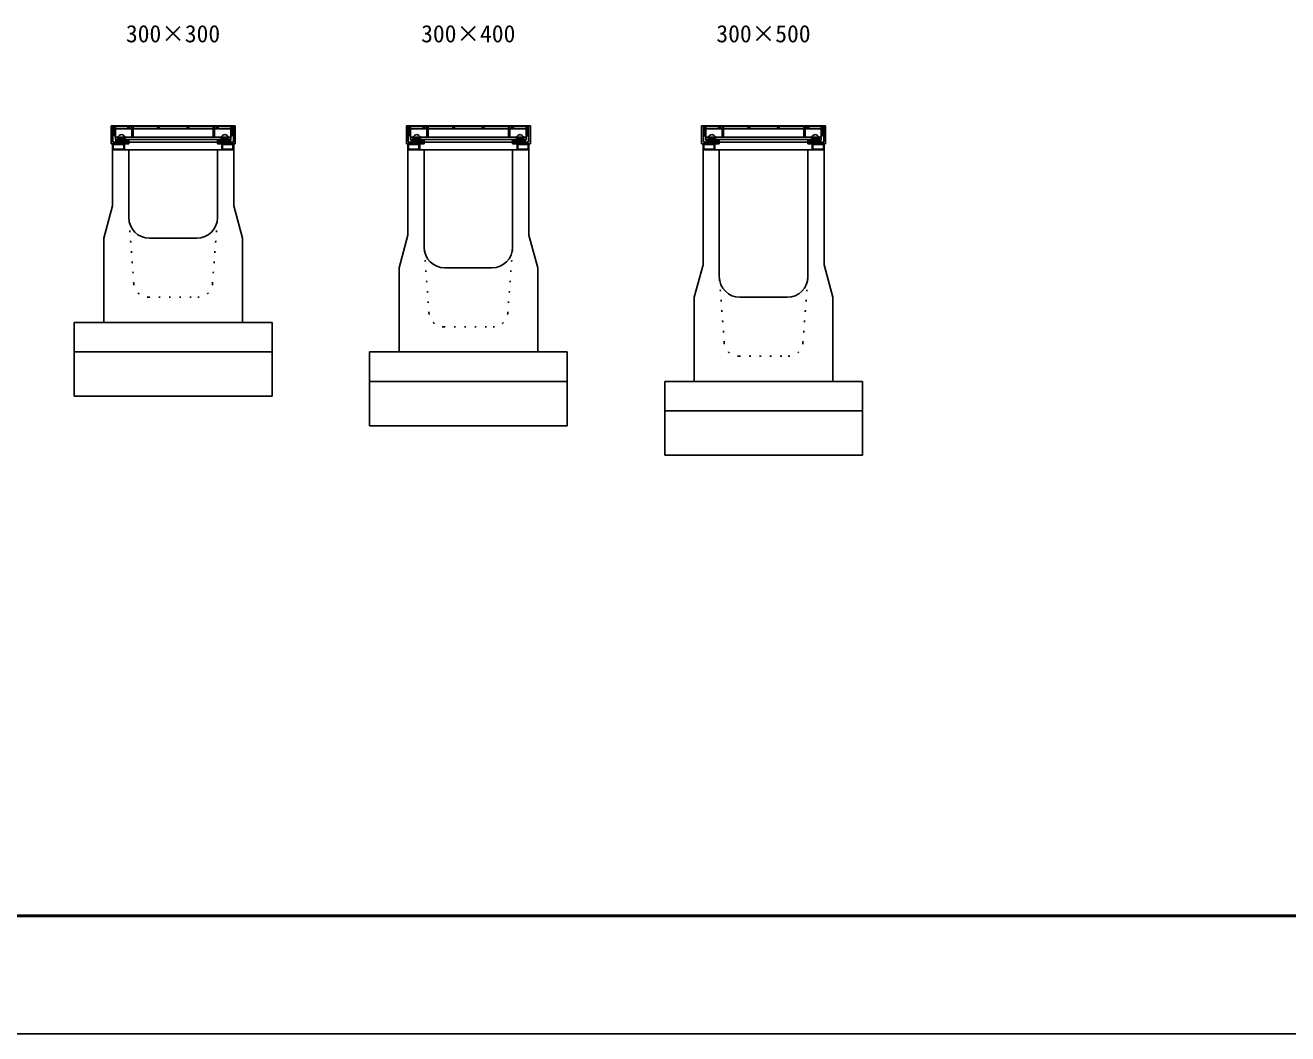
# Model space of a CAD drawing. Units: millimetres, scale not verified. Extents: x -8390 to 25210, y 0 to 11880.
# Drawn here: x -2476 to 1801, y 0 to 3417 of the extents above; entities that cross this region are included whole.
import ezdxf
from ezdxf.enums import TextEntityAlignment as Align

# ---------------------------------------------------------------- set-up
doc = ezdxf.new("R2010")
doc.units = ezdxf.units.MM
doc.header["$LTSCALE"] = 20
doc.linetypes.add('DOTTED', pattern=[1.75, 0.25, -1.5])
for name, color, linetype, lineweight in [('Defpoints_3', 5, 'Continuous', 25), ('HATCH', 6, 'Continuous', 25), ('OUTLINE', 3, 'Continuous', 25), ('OUTLINE2', 4, 'DOTTED', 25), ('TXT', 7, 'Continuous', 25), ('WAKU', 3, 'Continuous', 50)]:
    doc.layers.add(name, color=color, linetype=linetype, lineweight=lineweight)
doc.styles.add('ＭＳ ゴシック', font='')
doc.styles.get('ＭＳ ゴシック').set_extended_font_data('MS Gothic')

msp = doc.modelspace()

# ---------------------------------------------------------------- linework, layer by layer
at = {"layer": 'Defpoints_3'}
msp.add_line((-8390, 0), (8410, 0), dxfattribs=at)
at = {"layer": 'HATCH'}
for p, q in [((-2184.61, 3075.91), (-2178.61, 3075.91)), ((-2184.61, 3075.91), (-2184.61, 3014.91)), ((-2178.61, 3075.91), (-2178.61, 3020.91)), ((-2178.61, 3075.91), (-1770.61, 3075.91)), ((-2174.61, 3073.91), (-2174.61, 3041.91)), ((-1774.61, 3073.91), (-2174.61, 3073.91)), ((-2174.61, 3041.91), (-2170.11, 3041.91)), ((-2170.11, 3073.91), (-2170.11, 3029.91)), ((-2170.11, 3065.91), (-2115.11, 3065.91)), ((-2170.11, 3037.91), (-1779.11, 3037.91)), ((-2127.61, 3067.91), (-2127.61, 3073.91)), ((-2121.61, 3067.91), (-2127.61, 3067.91)), ((-2121.61, 3073.91), (-2121.61, 3067.91)), ((-2115.11, 3073.91), (-2115.11, 3037.91)), ((-2110.61, 3037.91), (-2110.61, 3073.91)), ((-2110.61, 3065.91), (-1838.61, 3065.91)), ((-2027.61, 3067.91), (-2027.61, 3073.91)), ((-2021.61, 3067.91), (-2027.61, 3067.91)), ((-2021.61, 3073.91), (-2021.61, 3067.91)), ((-1927.61, 3067.91), (-1927.61, 3073.91)), ((-1921.61, 3067.91), (-1927.61, 3067.91)), ((-1921.61, 3073.91), (-1921.61, 3067.91)), ((-1838.61, 3073.91), (-1838.61, 3037.91)), ((-1834.11, 3037.91), (-1834.11, 3073.91)), ((-1834.11, 3065.91), (-1779.11, 3065.91)), ((-1827.61, 3067.91), (-1827.61, 3073.91)), ((-1821.61, 3067.91), (-1827.61, 3067.91)), ((-1821.61, 3073.91), (-1821.61, 3067.91)), ((-1779.11, 3073.91), (-1779.11, 3029.91)), ((-1774.61, 3041.91), (-1779.11, 3041.91)), ((-1774.61, 3073.91), (-1774.61, 3041.91)), ((-1770.61, 3075.91), (-1764.61, 3075.91)), ((-1770.61, 3075.91), (-1770.61, 3020.91)), ((-1764.61, 3075.91), (-1764.61, 3014.91)), ((-1184.61, 3075.91), (-1178.61, 3075.91)), ((-1184.61, 3075.91), (-1184.61, 3014.91)), ((-1178.61, 3075.91), (-1178.61, 3020.91)), ((-1178.61, 3075.91), (-770.61, 3075.91)), ((-1174.61, 3073.91), (-1174.61, 3041.91)), ((-774.61, 3073.91), (-1174.61, 3073.91)), ((-1174.61, 3041.91), (-1170.11, 3041.91)), ((-1170.11, 3073.91), (-1170.11, 3029.91)), ((-1170.11, 3065.91), (-1115.11, 3065.91)), ((-1170.11, 3037.91), (-779.11, 3037.91)), ((-1127.61, 3067.91), (-1127.61, 3073.91)), ((-1121.61, 3067.91), (-1127.61, 3067.91)), ((-1121.61, 3073.91), (-1121.61, 3067.91)), ((-1115.11, 3073.91), (-1115.11, 3037.91)), ((-1110.61, 3037.91), (-1110.61, 3073.91)), ((-1110.61, 3065.91), (-838.61, 3065.91)), ((-1027.61, 3067.91), (-1027.61, 3073.91)), ((-1021.61, 3067.91), (-1027.61, 3067.91)), ((-1021.61, 3073.91), (-1021.61, 3067.91)), ((-927.61, 3067.91), (-927.61, 3073.91)), ((-921.61, 3067.91), (-927.61, 3067.91)), ((-921.61, 3073.91), (-921.61, 3067.91)), ((-838.61, 3073.91), (-838.61, 3037.91)), ((-834.11, 3037.91), (-834.11, 3073.91)), ((-834.11, 3065.91), (-779.11, 3065.91)), ((-827.61, 3067.91), (-827.61, 3073.91)), ((-821.61, 3067.91), (-827.61, 3067.91)), ((-821.61, 3073.91), (-821.61, 3067.91)), ((-779.11, 3073.91), (-779.11, 3029.91)), ((-774.61, 3041.91), (-779.11, 3041.91)), ((-774.61, 3073.91), (-774.61, 3041.91)), ((-770.61, 3075.91), (-764.61, 3075.91)), ((-770.61, 3075.91), (-770.61, 3020.91)), ((-764.61, 3075.91), (-764.61, 3014.91)), ((-184.61, 3075.91), (-178.61, 3075.91)), ((-184.61, 3075.91), (-184.61, 3014.91)), ((-178.61, 3075.91), (-178.61, 3020.91)), ((-178.61, 3075.91), (229.39, 3075.91)), ((-174.61, 3073.91), (-174.61, 3041.91)), ((225.39, 3073.91), (-174.61, 3073.91)), ((-174.61, 3041.91), (-170.11, 3041.91)), ((-170.11, 3073.91), (-170.11, 3029.91)), ((-170.11, 3065.91), (-115.11, 3065.91)), ((-170.11, 3037.91), (220.89, 3037.91)), ((-127.61, 3067.91), (-127.61, 3073.91)), ((-121.61, 3067.91), (-127.61, 3067.91)), ((-121.61, 3073.91), (-121.61, 3067.91)), ((-115.11, 3073.91), (-115.11, 3037.91)), ((-110.61, 3037.91), (-110.61, 3073.91)), ((-110.61, 3065.91), (161.39, 3065.91)), ((-27.61, 3067.91), (-27.61, 3073.91)), ((-21.61, 3067.91), (-27.61, 3067.91)), ((-21.61, 3073.91), (-21.61, 3067.91)), ((72.39, 3067.91), (72.39, 3073.91)), ((78.39, 3067.91), (72.39, 3067.91)), ((78.39, 3073.91), (78.39, 3067.91)), ((161.39, 3073.91), (161.39, 3037.91)), ((165.89, 3037.91), (165.89, 3073.91)), ((165.89, 3065.91), (220.89, 3065.91)), ((172.39, 3067.91), (172.39, 3073.91)), ((178.39, 3067.91), (172.39, 3067.91)), ((178.39, 3073.91), (178.39, 3067.91)), ((220.89, 3073.91), (220.89, 3029.91)), ((225.39, 3041.91), (220.89, 3041.91)), ((225.39, 3073.91), (225.39, 3041.91)), ((229.39, 3075.91), (235.39, 3075.91)), ((229.39, 3075.91), (229.39, 3020.91)), ((235.39, 3075.91), (235.39, 3014.91)), ((-2184.61, 3014.91), (-2124.61, 3014.91)), ((-2179.61, 3014.91), (-2179.61, 2994.91)), ((-2139.61, 2994.91), (-2179.61, 2994.91)), ((-2178.61, 3020.91), (-2124.61, 3020.91)), ((-2177.31, 3012.61), (-2177.31, 2997.21)), ((-2177.31, 3012.61), (-2141.91, 3012.61)), ((-2177.31, 2997.21), (-2141.91, 2997.21)), ((-2170.11, 3029.91), (-1779.11, 3029.91)), ((-2168.61, 3029.91), (-2168.61, 3020.91)), ((-2124.61, 3025.91), (-2168.61, 3025.91)), ((-2124.61, 3020.91), (-2168.61, 3020.91)), ((-2162.61, 3032.91), (-2136.61, 3032.91)), ((-2162.61, 3020.91), (-2162.61, 3032.91)), ((-2162.61, 3029.91), (-2136.61, 3029.91)), ((-2157.61, 3020.91), (-2157.61, 3029.91)), ((-2141.91, 3012.61), (-2141.91, 2997.21)), ((-2141.61, 3020.91), (-2141.61, 3029.91)), ((-2139.61, 3014.91), (-2139.61, 2994.91)), ((-2136.61, 3020.91), (-2136.61, 3032.91)), ((-2124.61, 3020.91), (-2124.61, 3029.91)), ((-2124.61, 3020.91), (-2124.61, 3014.91)), ((-2124.61, 3020.91), (-1824.61, 3020.91)), ((-1824.61, 3020.91), (-1824.61, 3029.91)), ((-1780.61, 3025.91), (-1824.61, 3025.91)), ((-1824.61, 3020.91), (-1824.61, 3014.91)), ((-1824.61, 3020.91), (-1770.61, 3020.91)), ((-1824.61, 3020.91), (-1780.61, 3020.91)), ((-1824.61, 3014.91), (-1764.61, 3014.91)), ((-1812.61, 3020.91), (-1812.61, 3032.91)), ((-1812.61, 3032.91), (-1786.61, 3032.91)), ((-1812.61, 3029.91), (-1786.61, 3029.91)), ((-1809.61, 3014.91), (-1809.61, 2994.91)), ((-1809.61, 2994.91), (-1769.61, 2994.91)), ((-1807.61, 3020.91), (-1807.61, 3029.91)), ((-1807.31, 3012.61), (-1807.31, 2997.21)), ((-1807.31, 3012.61), (-1771.91, 3012.61)), ((-1807.31, 2997.21), (-1771.91, 2997.21)), ((-1791.61, 3020.91), (-1791.61, 3029.91)), ((-1786.61, 3020.91), (-1786.61, 3032.91)), ((-1780.61, 3029.91), (-1780.61, 3020.91)), ((-1771.91, 3012.61), (-1771.91, 2997.21)), ((-1769.61, 3014.91), (-1769.61, 2994.91)), ((-1184.61, 3014.91), (-1124.61, 3014.91)), ((-1179.61, 3014.91), (-1179.61, 2994.91)), ((-1139.61, 2994.91), (-1179.61, 2994.91)), ((-1178.61, 3020.91), (-1124.61, 3020.91)), ((-1177.31, 3012.61), (-1177.31, 2997.21)), ((-1177.31, 3012.61), (-1141.91, 3012.61)), ((-1177.31, 2997.21), (-1141.91, 2997.21)), ((-1170.11, 3029.91), (-779.11, 3029.91)), ((-1168.61, 3029.91), (-1168.61, 3020.91)), ((-1124.61, 3025.91), (-1168.61, 3025.91)), ((-1124.61, 3020.91), (-1168.61, 3020.91)), ((-1162.61, 3032.91), (-1136.61, 3032.91)), ((-1162.61, 3020.91), (-1162.61, 3032.91)), ((-1162.61, 3029.91), (-1136.61, 3029.91)), ((-1157.61, 3020.91), (-1157.61, 3029.91)), ((-1141.91, 3012.61), (-1141.91, 2997.21)), ((-1141.61, 3020.91), (-1141.61, 3029.91)), ((-1139.61, 3014.91), (-1139.61, 2994.91)), ((-1136.61, 3020.91), (-1136.61, 3032.91)), ((-1124.61, 3020.91), (-1124.61, 3029.91)), ((-1124.61, 3020.91), (-1124.61, 3014.91)), ((-1124.61, 3020.91), (-824.61, 3020.91)), ((-824.61, 3020.91), (-824.61, 3029.91)), ((-780.61, 3025.91), (-824.61, 3025.91)), ((-824.61, 3020.91), (-824.61, 3014.91)), ((-824.61, 3020.91), (-770.61, 3020.91)), ((-824.61, 3020.91), (-780.61, 3020.91)), ((-824.61, 3014.91), (-764.61, 3014.91)), ((-812.61, 3020.91), (-812.61, 3032.91)), ((-812.61, 3032.91), (-786.61, 3032.91)), ((-812.61, 3029.91), (-786.61, 3029.91)), ((-809.61, 3014.91), (-809.61, 2994.91)), ((-809.61, 2994.91), (-769.61, 2994.91)), ((-807.61, 3020.91), (-807.61, 3029.91)), ((-807.31, 3012.61), (-807.31, 2997.21)), ((-807.31, 3012.61), (-771.91, 3012.61)), ((-807.31, 2997.21), (-771.91, 2997.21)), ((-791.61, 3020.91), (-791.61, 3029.91)), ((-786.61, 3020.91), (-786.61, 3032.91)), ((-780.61, 3029.91), (-780.61, 3020.91)), ((-771.91, 3012.61), (-771.91, 2997.21)), ((-769.61, 3014.91), (-769.61, 2994.91)), ((-184.61, 3014.91), (-124.61, 3014.91)), ((-179.61, 3014.91), (-179.61, 2994.91)), ((-139.61, 2994.91), (-179.61, 2994.91)), ((-178.61, 3020.91), (-124.61, 3020.91)), ((-177.31, 3012.61), (-177.31, 2997.21)), ((-177.31, 3012.61), (-141.91, 3012.61)), ((-177.31, 2997.21), (-141.91, 2997.21)), ((-170.11, 3029.91), (220.89, 3029.91)), ((-168.61, 3029.91), (-168.61, 3020.91)), ((-124.61, 3025.91), (-168.61, 3025.91)), ((-124.61, 3020.91), (-168.61, 3020.91)), ((-162.61, 3032.91), (-136.61, 3032.91)), ((-162.61, 3020.91), (-162.61, 3032.91)), ((-162.61, 3029.91), (-136.61, 3029.91)), ((-157.61, 3020.91), (-157.61, 3029.91)), ((-141.91, 3012.61), (-141.91, 2997.21)), ((-141.61, 3020.91), (-141.61, 3029.91)), ((-139.61, 3014.91), (-139.61, 2994.91)), ((-136.61, 3020.91), (-136.61, 3032.91)), ((-124.61, 3020.91), (-124.61, 3029.91)), ((-124.61, 3020.91), (-124.61, 3014.91)), ((-124.61, 3020.91), (175.39, 3020.91)), ((175.39, 3020.91), (175.39, 3029.91)), ((219.39, 3025.91), (175.39, 3025.91)), ((175.39, 3020.91), (175.39, 3014.91)), ((175.39, 3020.91), (229.39, 3020.91)), ((175.39, 3020.91), (219.39, 3020.91)), ((175.39, 3014.91), (235.39, 3014.91)), ((187.39, 3020.91), (187.39, 3032.91)), ((187.39, 3032.91), (213.39, 3032.91)), ((187.39, 3029.91), (213.39, 3029.91)), ((190.39, 3014.91), (190.39, 2994.91)), ((190.39, 2994.91), (230.39, 2994.91)), ((192.39, 3020.91), (192.39, 3029.91)), ((192.69, 3012.61), (192.69, 2997.21)), ((192.69, 3012.61), (228.09, 3012.61)), ((192.69, 2997.21), (228.09, 2997.21)), ((208.39, 3020.91), (208.39, 3029.91)), ((213.39, 3020.91), (213.39, 3032.91)), ((219.39, 3029.91), (219.39, 3020.91)), ((228.09, 3012.61), (228.09, 2997.21)), ((230.39, 3014.91), (230.39, 2994.91))]:
    msp.add_line(p, q, dxfattribs=at)
for centre, radius, start, end in [((-2149.61, 3033.91), 12, 355.2198, 184.78017), ((-1799.61, 3033.91), 12, 355.2198, 184.78017), ((-1149.61, 3033.91), 12, 355.2198, 184.78017), ((-799.61, 3033.91), 12, 355.2198, 184.78017), ((-149.61, 3033.91), 12, 355.2198, 184.78017), ((200.39, 3033.91), 12, 355.2198, 184.78017), ((-2162.61, 3027.24), 5.67, 28.07246, 90), ((-2149.61, 3020.74), 12.17, 48.88789, 131.11208), ((-2136.61, 3027.24), 5.67, 89.99997, 151.92749), ((-1812.61, 3027.24), 5.67, 28.07246, 90), ((-1799.61, 3020.74), 12.17, 48.88789, 131.11208), ((-1786.61, 3027.24), 5.67, 89.99997, 151.92749), ((-1162.61, 3027.24), 5.67, 28.07246, 90), ((-1149.61, 3020.74), 12.17, 48.88789, 131.11208), ((-1136.61, 3027.24), 5.67, 89.99997, 151.92749), ((-812.61, 3027.24), 5.67, 28.07246, 90), ((-799.61, 3020.74), 12.17, 48.88789, 131.11208), ((-786.61, 3027.24), 5.67, 89.99997, 151.92749), ((-162.61, 3027.24), 5.67, 28.07246, 90), ((-149.61, 3020.74), 12.17, 48.88789, 131.11208), ((-136.61, 3027.24), 5.67, 89.99997, 151.92749), ((187.39, 3027.24), 5.67, 28.07246, 90), ((200.39, 3020.74), 12.17, 48.88789, 131.11208), ((213.39, 3027.24), 5.67, 89.99997, 151.92749)]:
    msp.add_arc(centre, radius, start, end, dxfattribs=at)
at = {"layer": 'OUTLINE'}
for p, q in [((-2179.61, 2994.91), (-2179.61, 2804.91)), ((-2179.61, 2994.91), (-1769.61, 2994.91)), ((-2124.61, 2994.91), (-2124.61, 2764.91)), ((-1824.61, 2994.91), (-1824.61, 2764.91)), ((-1769.61, 2994.91), (-1769.61, 2804.91)), ((-1179.61, 2994.91), (-1179.61, 2704.91)), ((-1179.61, 2994.91), (-769.61, 2994.91)), ((-1124.61, 2994.91), (-1124.61, 2664.91)), ((-824.61, 2994.91), (-824.61, 2664.91)), ((-769.61, 2994.91), (-769.61, 2704.91)), ((-179.61, 2994.91), (-179.61, 2604.91)), ((-179.61, 2994.91), (230.39, 2994.91)), ((-124.61, 2994.91), (-124.61, 2564.91)), ((175.39, 2994.91), (175.39, 2564.91)), ((230.39, 2994.91), (230.39, 2604.91)), ((-2209.61, 2694.91), (-2179.61, 2804.91)), ((-1739.61, 2694.91), (-1769.61, 2804.91)), ((-2209.61, 2694.91), (-2209.61, 2409.91)), ((-2054.61, 2694.91), (-1894.61, 2694.91)), ((-1739.61, 2694.91), (-1739.61, 2409.91)), ((-1209.61, 2594.91), (-1179.61, 2704.91)), ((-739.61, 2594.91), (-769.61, 2704.91)), ((-1209.61, 2309.91), (-1209.61, 2594.91)), ((-1054.61, 2594.91), (-894.61, 2594.91)), ((-739.61, 2309.91), (-739.61, 2594.91)), ((-209.61, 2494.91), (-179.61, 2604.91)), ((260.39, 2494.91), (230.39, 2604.91)), ((-209.61, 2209.91), (-209.61, 2494.91)), ((-54.61, 2494.91), (105.39, 2494.91)), ((260.39, 2209.91), (260.39, 2494.91)), ((-2309.61, 2409.91), (-2309.61, 2309.91)), ((-2309.61, 2409.91), (-1639.61, 2409.91)), ((-2209.61, 2409.91), (-1739.61, 2409.91)), ((-1639.61, 2409.91), (-1639.61, 2309.91)), ((-2309.61, 2309.91), (-2309.61, 2159.91)), ((-2309.61, 2309.91), (-1639.61, 2309.91)), ((-1639.61, 2309.91), (-1639.61, 2159.91)), ((-1309.61, 2309.91), (-1309.61, 2209.91)), ((-1309.61, 2309.91), (-639.61, 2309.91)), ((-1209.61, 2309.91), (-739.61, 2309.91)), ((-639.61, 2309.91), (-639.61, 2209.91)), ((-1309.61, 2209.91), (-1309.61, 2059.91)), ((-1309.61, 2209.91), (-639.61, 2209.91)), ((-639.61, 2209.91), (-639.61, 2059.91)), ((-309.61, 2209.91), (-309.61, 2109.91)), ((-309.61, 2209.91), (360.39, 2209.91)), ((-209.61, 2209.91), (260.39, 2209.91)), ((360.39, 2209.91), (360.39, 2109.91)), ((-2309.61, 2159.91), (-1639.61, 2159.91)), ((-309.61, 2109.91), (-309.61, 1959.91)), ((-309.61, 2109.91), (360.39, 2109.91)), ((360.39, 2109.91), (360.39, 1959.91)), ((-1309.61, 2059.91), (-639.61, 2059.91)), ((-309.61, 1959.91), (360.39, 1959.91))]:
    msp.add_line(p, q, dxfattribs=at)
for centre, start, end in [((-2054.61, 2764.91), 180, 270), ((-1894.61, 2764.91), 270, 0), ((-1054.61, 2664.91), 180, 270), ((-894.61, 2664.91), 270, 0), ((-54.61, 2564.91), 180, 270), ((105.39, 2564.91), 270, 0)]:
    msp.add_arc(centre, 70, start, end, dxfattribs=at)
at = {"layer": 'OUTLINE2'}
for p, q in [((-2108.04, 2541.21), (-2124.61, 2764.91)), ((-1841.18, 2541.21), (-1824.61, 2764.91)), ((-1108.04, 2441.21), (-1124.61, 2664.91)), ((-841.18, 2441.21), (-824.61, 2664.91)), ((-108.04, 2341.21), (-124.61, 2564.91)), ((158.82, 2341.21), (175.39, 2564.91)), ((-2058.18, 2494.91), (-1891.04, 2494.91)), ((-1058.18, 2394.91), (-891.04, 2394.91)), ((-58.18, 2294.91), (108.96, 2294.91))]:
    msp.add_line(p, q, dxfattribs=at)
for centre, start, end in [((-2058.18, 2544.91), 184.23639, 270), ((-1891.04, 2544.91), 270, 355.76361), ((-1058.18, 2444.91), 184.23639, 270), ((-891.04, 2444.91), 270, 355.76361), ((-58.18, 2344.91), 184.23639, 270), ((108.96, 2344.91), 270, 355.76361)]:
    msp.add_arc(centre, 50, start, end, dxfattribs=at)
at = {"layer": 'WAKU'}
msp.add_line((-7990, 400), (8010, 400), dxfattribs=at)

# ---------------------------------------------------------------- texts
at = {"layer": 'TXT', "style": 'ＭＳ ゴシック'}
for s, p in [('300×300', (-2134.61, 3341.01)), ('300×400', (-1134.61, 3341.01)), ('300×500', (-134.61, 3341.01))]:
    msp.add_text(s, height=58.65, dxfattribs=at).set_placement(p, align=Align.BOTTOM_LEFT)

doc.saveas('drawing.dxf')
